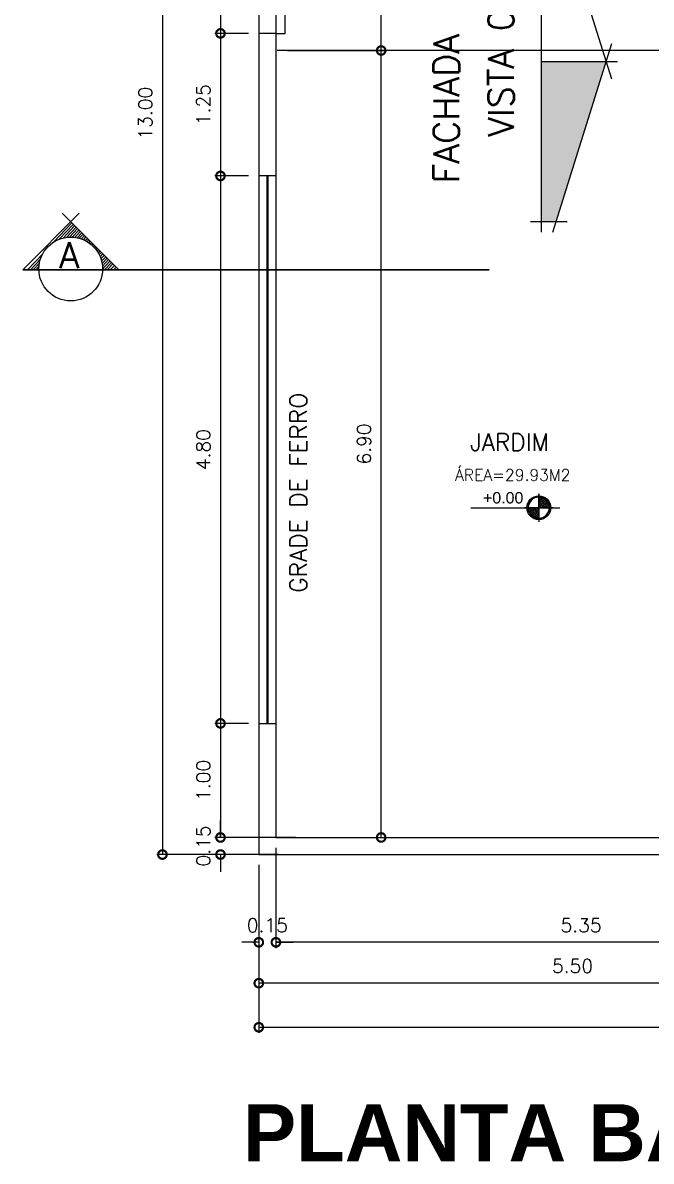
# Model space of a CAD drawing. Extents: x 500 to 638, y 181 to 267.
# Drawn here: x 527.81 to 533.32, y 222.53 to 232.52 of the extents above; entities that cross this region are included whole.
import ezdxf
from ezdxf.enums import TextEntityAlignment as Align

# ---------------------------------------------------------------- set-up
doc = ezdxf.new("R2010")
doc.units = 0
doc.header["$LTSCALE"] = 7
doc.layers.get('0').update_dxf_attribs({"linetype": 'CONTINUOUS'})
doc.layers.get('DEFPOINTS').update_dxf_attribs({"linetype": 'CONTINUOUS'})
for name, color, linetype in [('ALVENARIA', 7, 'CONTINUOUS'), ('ALVENARIA1', 44, 'CONTINUOUS'), ('COTA', 1, 'CONTINUOUS'), ('JAPOR', 142, 'CONTINUOUS'), ('TEXTO2', 40, 'CONTINUOUS'), ('TEXTO3', 3, 'CONTINUOUS'), ('TEXTO5', 5, 'CONTINUOUS')]:
    doc.layers.add(name, color=color, linetype=linetype)
doc.styles.add('ARIALN', font='arial.ttf')
doc.styles.add('SANSSERIFBOLD', font='sasb____.pfb')
doc.styles.add('SIMPLEX', font='SIMPLEX.SHX')
doc.dimstyles.new('DIM50', dxfattribs={"dimtxt": 0.12, "dimasz": 0.15, "dimexe": 0.05, "dimexo": 0.09, "dimgap": 0.09, "dimtad": 1, "dimzin": 0, "dimdsep": 46, "dimtxsty": 'SIMPLEX', "dimblk1": 'DOTSMALL', "dimblk2": 'DOTSMALL', "dimsah": 1, "dimcen": 0.09, "dimadec": 0, "dimazin": 0, "dimtfac": 1, "dimtix": 1, "dimtofl": 0, "dimtmove": 2, "dimatfit": 3, "dimldrblk": 'DOTSMALL', "dimfxl": 1, "dimtolj": 1, "dimtzin": 0, "dimarcsym": 0})

# ---------------------------------------------------------------- blocks, each defined once
blk = doc.blocks.new('_DOTSMALL')
at = {"color": 0, "linetype": 'ByBlock', "const_width": 0.5}
blk.add_lwpolyline([(-0.0625, 0, 1), (0.0625, 0, 1)], format="xyb", close=True, dxfattribs=at)
blk = doc.blocks.new('*D88')
at = {"layer": 'COTA', "color": 0, "lineweight": -2}
for p, q in [((529.5409, 225.3719), (529.5409, 225.5219)), ((530.1991, 225.3719), (529.4909, 225.3719)), ((530.0491, 225.2219), (529.4909, 225.2219)), ((529.5409, 225.2219), (529.5409, 225.0719))]:
    blk.add_line(p, q, dxfattribs=at)
at = {"layer": 'DEFPOINTS', "color": 0}
for p in [(530.2891, 225.3719), (529.5409, 225.2219), (530.1391, 225.2219)]:
    blk.add_point(p, dxfattribs=at)
at = {"layer": 'COTA', "color": 0, "lineweight": -2, "xscale": 0.15, "yscale": 0.15, "zscale": 0.15}
for p, rotation in [((529.5409, 225.3719), 270), ((529.5409, 225.2219), 90)]:
    blk.add_blockref('_DOTSMALL', p, dxfattribs=dict(at, rotation=rotation))
at = {"layer": 'COTA', "color": 0, "insert": (529.3909, 225.2969), "char_height": 0.12, "attachment_point": 5, "rotation": 90, "style": 'SIMPLEX'}
blk.add_mtext('\\A1;0.15', dxfattribs=at)
blk = doc.blocks.new('*D91')
at = {"layer": 'COTA', "color": 0, "lineweight": -2}
for p, q in [((530.0266, 225.2819), (530.0266, 224.4025)), ((535.3766, 225.1319), (535.3766, 224.4025)), ((535.3766, 224.4525), (530.0266, 224.4525))]:
    blk.add_line(p, q, dxfattribs=at)
at = {"layer": 'DEFPOINTS', "color": 0}
for p in [(530.0266, 225.3719), (535.3766, 225.2219), (530.0266, 224.4525)]:
    blk.add_point(p, dxfattribs=at)
at = {"layer": 'COTA', "color": 0, "lineweight": -2, "xscale": 0.15, "yscale": 0.15, "zscale": 0.15, "rotation": 180}
blk.add_blockref('_DOTSMALL', (530.0266, 224.4525), dxfattribs=at)
at = {"layer": 'COTA', "color": 0, "lineweight": -2, "xscale": 0.15, "yscale": 0.15, "zscale": 0.15}
blk.add_blockref('_DOTSMALL', (535.3766, 224.4525), dxfattribs=at)
at = {"layer": 'COTA', "color": 0, "insert": (532.7016, 224.6025), "char_height": 0.12, "attachment_point": 5, "style": 'SIMPLEX'}
blk.add_mtext('\\A1;5.35', dxfattribs=at)
blk = doc.blocks.new('*D92')
at = {"layer": 'COTA', "color": 0, "lineweight": -2}
for p, q in [((530.0266, 225.2819), (530.0266, 224.4025)), ((529.8766, 225.1319), (529.8766, 224.4025)), ((529.8766, 224.4525), (529.7266, 224.4525)), ((530.0266, 224.4525), (530.1766, 224.4525))]:
    blk.add_line(p, q, dxfattribs=at)
at = {"layer": 'DEFPOINTS', "color": 0}
for p in [(530.0266, 225.3719), (529.8766, 225.2219), (529.8766, 224.4525)]:
    blk.add_point(p, dxfattribs=at)
at = {"layer": 'COTA', "color": 0, "lineweight": -2, "xscale": 0.15, "yscale": 0.15, "zscale": 0.15}
blk.add_blockref('_DOTSMALL', (529.8766, 224.4525), dxfattribs=at)
at = {"layer": 'COTA', "color": 0, "lineweight": -2, "xscale": 0.15, "yscale": 0.15, "zscale": 0.15, "rotation": 180}
blk.add_blockref('_DOTSMALL', (530.0266, 224.4525), dxfattribs=at)
at = {"layer": 'COTA', "color": 0, "insert": (529.9516, 224.6025), "char_height": 0.12, "attachment_point": 5, "style": 'SIMPLEX'}
blk.add_mtext('\\A1;0.15', dxfattribs=at)
blk = doc.blocks.new('*D93')
at = {"layer": 'COTA', "color": 0, "lineweight": -2}
for p, q in [((529.8766, 225.1319), (529.8766, 224.0442)), ((535.3766, 225.1319), (535.3766, 224.0442)), ((535.3766, 224.0942), (529.8766, 224.0942))]:
    blk.add_line(p, q, dxfattribs=at)
at = {"layer": 'DEFPOINTS', "color": 0}
for p in [(529.8766, 225.2219), (535.3766, 225.2219), (529.8766, 224.0942)]:
    blk.add_point(p, dxfattribs=at)
at = {"layer": 'COTA', "color": 0, "lineweight": -2, "xscale": 0.15, "yscale": 0.15, "zscale": 0.15, "rotation": 180}
blk.add_blockref('_DOTSMALL', (529.8766, 224.0942), dxfattribs=at)
at = {"layer": 'COTA', "color": 0, "lineweight": -2, "xscale": 0.15, "yscale": 0.15, "zscale": 0.15}
blk.add_blockref('_DOTSMALL', (535.3766, 224.0942), dxfattribs=at)
at = {"layer": 'COTA', "color": 0, "insert": (532.6266, 224.2442), "char_height": 0.12, "attachment_point": 5, "style": 'SIMPLEX'}
blk.add_mtext('\\A1;5.50', dxfattribs=at)
blk = doc.blocks.new('*D135')
at = {"layer": 'COTA', "color": 0, "lineweight": -2}
for p, q in [((529.7866, 234.9219), (529.4909, 234.9219)), ((529.5409, 234.9219), (529.5409, 232.4219)), ((529.7866, 232.4219), (529.4909, 232.4219))]:
    blk.add_line(p, q, dxfattribs=at)
at = {"layer": 'DEFPOINTS', "color": 0}
for p in [(529.8766, 234.9219), (529.5409, 232.4219), (529.8766, 232.4219)]:
    blk.add_point(p, dxfattribs=at)
at = {"layer": 'COTA', "color": 0, "lineweight": -2, "xscale": 0.15, "yscale": 0.15, "zscale": 0.15}
for p, rotation in [((529.5409, 234.9219), 90), ((529.5409, 232.4219), 270)]:
    blk.add_blockref('_DOTSMALL', p, dxfattribs=dict(at, rotation=rotation))
at = {"layer": 'COTA', "color": 0, "insert": (529.3909, 233.6719), "char_height": 0.12, "attachment_point": 5, "rotation": 90, "style": 'SIMPLEX'}
blk.add_mtext('\\A1;2.50', dxfattribs=at)
blk = doc.blocks.new('*D136')
at = {"layer": 'COTA', "color": 0, "lineweight": -2}
for p, q in [((529.7866, 232.4219), (529.4909, 232.4219)), ((529.5409, 232.4219), (529.5409, 231.1719)), ((529.7866, 231.1719), (529.4909, 231.1719))]:
    blk.add_line(p, q, dxfattribs=at)
at = {"layer": 'DEFPOINTS', "color": 0}
for p in [(529.8766, 232.4219), (529.5409, 231.1719), (529.8766, 231.1719)]:
    blk.add_point(p, dxfattribs=at)
at = {"layer": 'COTA', "color": 0, "lineweight": -2, "xscale": 0.15, "yscale": 0.15, "zscale": 0.15}
for p, rotation in [((529.5409, 232.4219), 90), ((529.5409, 231.1719), 270)]:
    blk.add_blockref('_DOTSMALL', p, dxfattribs=dict(at, rotation=rotation))
at = {"layer": 'COTA', "color": 0, "insert": (529.3909, 231.7969), "char_height": 0.12, "attachment_point": 5, "rotation": 90, "style": 'SIMPLEX'}
blk.add_mtext('\\A1;1.25', dxfattribs=at)
blk = doc.blocks.new('*D137')
at = {"layer": 'COTA', "color": 0, "lineweight": -2}
for p, q in [((529.7866, 231.1719), (529.4909, 231.1719)), ((529.5409, 231.1719), (529.5409, 226.3719)), ((529.7866, 226.3719), (529.4909, 226.3719))]:
    blk.add_line(p, q, dxfattribs=at)
at = {"layer": 'DEFPOINTS', "color": 0}
for p in [(529.8766, 231.1719), (529.5409, 226.3719), (529.8766, 226.3719)]:
    blk.add_point(p, dxfattribs=at)
at = {"layer": 'COTA', "color": 0, "lineweight": -2, "xscale": 0.15, "yscale": 0.15, "zscale": 0.15}
for p, rotation in [((529.5409, 231.1719), 90), ((529.5409, 226.3719), 270)]:
    blk.add_blockref('_DOTSMALL', p, dxfattribs=dict(at, rotation=rotation))
at = {"layer": 'COTA', "color": 0, "insert": (529.3909, 228.7719), "char_height": 0.12, "attachment_point": 5, "rotation": 90, "style": 'SIMPLEX'}
blk.add_mtext('\\A1;4.80', dxfattribs=at)
blk = doc.blocks.new('*D138')
at = {"layer": 'COTA', "color": 0, "lineweight": -2}
for p, q in [((529.7866, 226.3719), (529.4909, 226.3719)), ((529.5409, 226.3719), (529.5409, 225.3719)), ((530.1895, 225.3719), (529.4909, 225.3719))]:
    blk.add_line(p, q, dxfattribs=at)
at = {"layer": 'DEFPOINTS', "color": 0}
for p in [(529.8766, 226.3719), (529.5409, 225.3719), (530.2795, 225.3719)]:
    blk.add_point(p, dxfattribs=at)
at = {"layer": 'COTA', "color": 0, "lineweight": -2, "xscale": 0.15, "yscale": 0.15, "zscale": 0.15}
for p, rotation in [((529.5409, 226.3719), 90), ((529.5409, 225.3719), 270)]:
    blk.add_blockref('_DOTSMALL', p, dxfattribs=dict(at, rotation=rotation))
at = {"layer": 'COTA', "color": 0, "insert": (529.3909, 225.8719), "char_height": 0.12, "attachment_point": 5, "rotation": 90, "style": 'SIMPLEX'}
blk.add_mtext('\\A1;1.00', dxfattribs=at)
blk = doc.blocks.new('*D139')
at = {"layer": 'COTA', "color": 0, "lineweight": -2}
for p, q in [((529.7866, 238.2219), (528.9819, 238.2219)), ((529.0319, 238.2219), (529.0319, 225.2219)), ((529.7866, 225.2219), (528.9819, 225.2219))]:
    blk.add_line(p, q, dxfattribs=at)
at = {"layer": 'DEFPOINTS', "color": 0}
for p in [(529.8766, 238.2219), (529.0319, 225.2219), (529.8766, 225.2219)]:
    blk.add_point(p, dxfattribs=at)
at = {"layer": 'COTA', "color": 0, "lineweight": -2, "xscale": 0.15, "yscale": 0.15, "zscale": 0.15}
for p, rotation in [((529.0319, 238.2219), 90), ((529.0319, 225.2219), 270)]:
    blk.add_blockref('_DOTSMALL', p, dxfattribs=dict(at, rotation=rotation))
at = {"layer": 'COTA', "color": 0, "insert": (528.8819, 231.7219), "char_height": 0.12, "attachment_point": 5, "rotation": 90, "style": 'SIMPLEX'}
blk.add_mtext('\\A1;13.00', dxfattribs=at)
blk = doc.blocks.new('*D140')
at = {"layer": 'COTA', "color": 0, "lineweight": -2}
for p, q in [((530.1286, 232.2719), (530.9993, 232.2719)), ((530.9493, 225.3719), (530.9493, 232.2719)), ((530.1166, 225.3719), (530.9993, 225.3719))]:
    blk.add_line(p, q, dxfattribs=at)
at = {"layer": 'DEFPOINTS', "color": 0}
for p in [(530.0386, 232.2719), (530.9493, 232.2719), (530.0266, 225.3719)]:
    blk.add_point(p, dxfattribs=at)
at = {"layer": 'COTA', "color": 0, "lineweight": -2, "xscale": 0.15, "yscale": 0.15, "zscale": 0.15}
for p, rotation in [((530.9493, 232.2719), 90), ((530.9493, 225.3719), 270)]:
    blk.add_blockref('_DOTSMALL', p, dxfattribs=dict(at, rotation=rotation))
at = {"layer": 'COTA', "color": 0, "insert": (530.7993, 228.8219), "char_height": 0.12, "attachment_point": 5, "rotation": 90, "style": 'SIMPLEX'}
blk.add_mtext('\\A1;6.90', dxfattribs=at)
blk = doc.blocks.new('*D141')
at = {"layer": 'COTA', "color": 0, "lineweight": -2}
for p, q in [((530.2916, 234.9719), (530.9993, 234.9719)), ((530.9493, 232.2719), (530.9493, 234.9719)), ((530.1286, 232.2719), (530.9993, 232.2719))]:
    blk.add_line(p, q, dxfattribs=at)
at = {"layer": 'DEFPOINTS', "color": 0}
for p in [(530.2016, 234.9719), (530.9493, 234.9719), (530.0386, 232.2719)]:
    blk.add_point(p, dxfattribs=at)
at = {"layer": 'COTA', "color": 0, "lineweight": -2, "xscale": 0.15, "yscale": 0.15, "zscale": 0.15}
for p, rotation in [((530.9493, 234.9719), 90), ((530.9493, 232.2719), 270)]:
    blk.add_blockref('_DOTSMALL', p, dxfattribs=dict(at, rotation=rotation))
at = {"layer": 'COTA', "color": 0, "insert": (530.7993, 233.6219), "char_height": 0.12, "attachment_point": 5, "rotation": 90, "style": 'SIMPLEX'}
blk.add_mtext('\\A1;2.70', dxfattribs=at)
blk = doc.blocks.new('*D159')
at = {"layer": 'COTA', "color": 0, "lineweight": -2}
for p, q in [((529.8766, 225.1319), (529.8766, 223.6574)), ((564.8766, 225.1319), (564.8766, 223.6574)), ((529.8766, 223.7074), (564.8766, 223.7074))]:
    blk.add_line(p, q, dxfattribs=at)
at = {"layer": 'DEFPOINTS', "color": 0}
for p in [(529.8766, 225.2219), (564.8766, 225.2219), (564.8766, 223.7074)]:
    blk.add_point(p, dxfattribs=at)
at = {"layer": 'COTA', "color": 0, "lineweight": -2, "xscale": 0.15, "yscale": 0.15, "zscale": 0.15, "rotation": 180}
blk.add_blockref('_DOTSMALL', (529.8766, 223.7074), dxfattribs=at)
at = {"layer": 'COTA', "color": 0, "lineweight": -2, "xscale": 0.15, "yscale": 0.15, "zscale": 0.15}
blk.add_blockref('_DOTSMALL', (564.8766, 223.7074), dxfattribs=at)
at = {"layer": 'COTA', "color": 0, "insert": (547.3766, 223.8574), "char_height": 0.12, "attachment_point": 5, "style": 'SIMPLEX'}
blk.add_mtext('\\A1;35.00', dxfattribs=at)

msp = doc.modelspace()

# ---------------------------------------------------------------- linework, layer by layer
at = {"layer": 'ALVENARIA'}
for p, q in [((529.8766, 232.4219), (529.8766, 231.1719)), ((530.0266, 232.4219), (529.8766, 232.4219)), ((530.0266, 232.4219), (530.0266, 231.1719)), ((530.0266, 231.1719), (529.8766, 231.1719)), ((529.8766, 226.3719), (530.0266, 226.3719)), ((529.8766, 226.3719), (529.8766, 225.2219)), ((530.0266, 226.3719), (530.0266, 225.3719)), ((530.0266, 225.3719), (535.3766, 225.3719)), ((529.8766, 225.2219), (564.8766, 225.2219))]:
    msp.add_line(p, q, dxfattribs=at)
at = {"layer": 'ALVENARIA1'}
for p, q in [((529.8766, 234.9219), (529.8766, 232.4209)), ((535.3766, 232.2719), (530.0386, 232.2719))]:
    msp.add_line(p, q, dxfattribs=at)
at = {"layer": 'ALVENARIA1', "linetype": 'ByBlock', "ltscale": 0.15}
for p, q in [((532.3513, 233.6729), (532.3513, 232.176)), ((532.9721, 232.0199), (532.4529, 233.6729)), ((532.4529, 230.6791), (532.9721, 232.3321)), ((532.3513, 232.176), (532.3513, 230.6791)), ((532.3513, 232.176), (533.0211, 232.176)), ((527.8079, 230.3492), (528.3022, 230.8449)), ((528.6479, 230.3504), (528.1522, 230.8446)), ((528.0808, 230.5935), (528.2375, 230.7596)), ((528.1264, 230.6164), (528.2499, 230.7473)), ((528.1608, 230.6274), (528.2623, 230.7349)), ((528.1902, 230.633), (528.2746, 230.7226)), ((528.2165, 230.6354), (528.287, 230.7102)), ((528.2405, 230.6354), (528.2994, 230.6978)), ((528.2628, 230.6335), (528.3118, 230.6855)), ((532.2578, 230.7726), (532.5804, 230.7726)), ((528.2837, 230.6301), (528.3242, 230.6731)), ((528.3033, 230.6254), (528.3366, 230.6608)), ((528.3218, 230.6195), (528.349, 230.6484)), ((528.3394, 230.6126), (528.3614, 230.636)), ((528.356, 230.6048), (528.3738, 230.6237)), ((528.3718, 230.596), (528.3862, 230.6113)), ((528.3868, 230.5864), (528.3986, 230.5989)), ((528.401, 230.576), (528.411, 230.5866)), ((527.8505, 230.3493), (527.9827, 230.4895)), ((528.4144, 230.5647), (528.4234, 230.5742)), ((528.4271, 230.5527), (528.4358, 230.5619)), ((528.4391, 230.5398), (528.4482, 230.5495)), ((528.4502, 230.5261), (528.4606, 230.5371)), ((528.4606, 230.5117), (528.473, 230.5248)), ((528.4702, 230.4963), (528.4854, 230.5124)), ((528.4789, 230.48), (528.4978, 230.5)), ((528.4867, 230.4628), (528.5102, 230.4877)), ((527.8746, 230.3493), (527.9626, 230.4426)), ((527.8986, 230.3493), (527.9536, 230.4076)), ((528.4935, 230.4445), (528.5226, 230.4753)), ((528.4993, 230.4251), (528.535, 230.463)), ((528.5008, 230.3502), (528.5722, 230.4259)), ((528.5037, 230.4043), (528.5474, 230.4506)), ((528.5067, 230.382), (528.5598, 230.4382)), ((528.5248, 230.3502), (528.5846, 230.4135)), ((528.5489, 230.3502), (528.597, 230.4011)), ((528.5778, 230.3503), (528.6122, 230.3867)), ((527.8079, 230.3492), (528.651, 230.3504)), ((531.8951, 230.3492), (527.8079, 230.3492)), ((527.8079, 230.3492), (531.8951, 230.3492)), ((527.9227, 230.3494), (527.9497, 230.3779)), ((527.9468, 230.3494), (527.9489, 230.3516)), ((528.6067, 230.3503), (528.6275, 230.3723)), ((528.6479, 230.3504), (528.6479, 230.3504))]:
    msp.add_line(p, q, dxfattribs=at)
msp.add_circle((528.2284, 230.3561), 0.2795, dxfattribs=at)
msp.add_solid([(532.3513, 232.176), (532.3513, 230.7726), (532.916, 232.176), (532.4823, 230.7726)], dxfattribs=at)
at = {"layer": 'JAPOR'}
for p, q in [((529.8766, 231.1719), (529.8766, 226.3719)), ((529.9466, 231.1719), (529.9466, 226.3719)), ((529.9566, 231.1719), (529.9566, 226.3719)), ((530.0266, 231.1719), (530.0266, 226.3719))]:
    msp.add_line(p, q, dxfattribs=at)
msp.add_lwpolyline([(530.0266, 232.4197), (530.1066, 232.4197), (530.1066, 234.9219), (530.0266, 234.9219)], close=True, dxfattribs=at)
at = {"layer": 'TEXTO2'}
for p, q in [((532.3313, 228.3856), (532.3313, 228.1383)), ((532.3313, 228.2631), (532.3313, 228.3856)), ((531.7352, 228.2625), (532.5155, 228.2625)), ((532.455, 228.2631), (532.2083, 228.2631)), ((532.2411, 228.2638), (532.4216, 228.2638))]:
    msp.add_line(p, q, dxfattribs=at)
at = {"layer": 'TEXTO2', "const_width": 0.0068}
for points in [[(532.3719, 228.2632, 0.003176), (532.3719, 228.2638, 0.410497), (532.3312, 228.3049, 0.410497)], [(532.3569, 228.2633, 0.004592), (532.3569, 228.2638, 0.408844), (532.3312, 228.2899, 0.408844)], [(532.4244, 228.2631, 0.00165), (532.4244, 228.2638, 0.412282), (532.3313, 228.3574, 1)], [(532.4169, 228.2632, 0.00165), (532.4169, 228.2638, 0.412282), (532.3313, 228.3499, 0.412282)], [(532.4094, 228.2631, 0.001965), (532.4094, 228.2638, 0.411913), (532.3313, 228.3424, 1)], [(532.4019, 228.2632, 0.001965), (532.4019, 228.2638, 0.411913), (532.3313, 228.3349, 0.411913)], [(532.3944, 228.2631, 0.002428), (532.3944, 228.2638, 0.411372), (532.3313, 228.3274, 1)], [(532.3869, 228.2632, 0.002428), (532.3869, 228.2638, 0.411372), (532.3313, 228.3199, 0.411372)], [(532.3794, 228.2631, 0.003176), (532.3794, 228.2638, 0.410497), (532.3313, 228.3124, 1)], [(532.3644, 228.2631, 0.004592), (532.3644, 228.2638, 0.408844), (532.3313, 228.2974, 1)], [(532.2371, 228.2631, 0.414214), (532.3313, 228.1701, 0.412282)], [(532.2446, 228.2632, 0.414214), (532.3313, 228.1776, 0.414214)], [(532.252, 228.2638, 0.416517), (532.3313, 228.1851, 0.411913)], [(532.2595, 228.2638, 0.416517), (532.3313, 228.1926, 0.416517)], [(532.267, 228.2638, 0.417061), (532.3313, 228.2001, 0.411372)], [(532.2745, 228.2638, 0.417061), (532.3313, 228.2076, 0.417061)], [(532.282, 228.2638, 0.41794), (532.3313, 228.2151, 0.410497)], [(532.2895, 228.2638, 0.41794), (532.3312, 228.2226, 0.41794)], [(532.297, 228.2638, 0.419603), (532.3313, 228.2301, 0.408844)], [(532.3045, 228.2638, 0.419603), (532.3312, 228.2376, 0.419603)], [(532.312, 228.2638, 0.419603), (532.3311, 228.2451, 0.419603)], [(532.3195, 228.2638, 0.419603), (532.3309, 228.2526, 0.419603)], [(532.327, 228.2638, 0.419603), (532.3308, 228.2601, 0.419603)], [(532.3344, 228.2637, 0.004592), (532.3344, 228.2638, 0.408844), (532.3308, 228.2674, 0.408844)], [(532.3419, 228.2636, 0.004592), (532.3419, 228.2638, 0.408844), (532.3309, 228.2749, 0.408844)], [(532.3494, 228.2634, 0.004592), (532.3494, 228.2638, 0.408844), (532.3311, 228.2824, 0.408844)]]:
    msp.add_lwpolyline(points, format="xyb", dxfattribs=at)
at = {"layer": 'TEXTO2'}
msp.add_circle((532.3313, 228.2631), 0.1048, dxfattribs=at)
for centre, radius, start, end in [((532.3308, 228.2635), 0.0949, 270, 180), ((532.3308, 228.2635), 0.0921, 270, 180), ((532.3313, 228.2631), 0.0952, 0, 90), ((532.3313, 228.2631), 0.0944, 0, 90), ((532.3313, 228.2631), 0.0928, 0, 90), ((532.3313, 228.2631), 0.0952, 180, 270), ((532.3313, 228.2631), 0.0944, 180, 270), ((532.3313, 228.2631), 0.0928, 180, 270)]:
    msp.add_arc(centre, radius, start, end, dxfattribs=at)

# ---------------------------------------------------------------- texts
at = {"layer": 'ALVENARIA1', "linetype": 'ByBlock', "ltscale": 0.15, "style": 'SIMPLEX'}
msp.add_text('A', height=0.23, dxfattribs=at).set_placement((528.1252, 230.3625))
at = {"layer": 'TEXTO2'}
for s, style, p in [('ÁREA=29.93M2', 'SIMPLEX', (531.597, 228.4997)), ('+0.00', 'ARIALN', (531.8421, 228.3004))]:
    msp.add_text(s, height=0.1, dxfattribs=dict(at, style=style)).set_placement(p)
at = {"layer": 'TEXTO3', "style": 'SIMPLEX'}
for s, p in [('FACHADA FRONTAL', (531.6335, 233.8646)), ('VISTA 01', (532.1112, 232.8271))]:
    msp.add_text(s, height=0.225, rotation=90, dxfattribs=at).set_placement(p, align=Align.RIGHT)
msp.add_text('GRADE DE FERRO', height=0.15, rotation=90, dxfattribs=at).set_placement((530.2986, 228.3942), align=Align.CENTER)
msp.add_text('JARDIM', height=0.15, dxfattribs=at).set_placement((532.0752, 228.7629), align=Align.CENTER)
at = {"layer": 'TEXTO5', "style": 'SANSSERIFBOLD'}
msp.add_text('PLANTA BAIXA ', height=0.5, dxfattribs=at).set_placement((535.1315, 222.533), align=Align.RIGHT)

# ---------------------------------------------------------------- dimensions: what is measured, and where the dimension line sits
at = {"layer": 'COTA'}
for base, p1, p2, picture, middle in [((529.0319, 225.2219), (529.8766, 238.2219), (529.8766, 225.2219), '*D139', (528.8819, 231.7219)), ((530.9493, 234.9719), (530.0386, 232.2719), (530.2016, 234.9719), '*D141', (530.7993, 233.6219)), ((529.5409, 232.4219), (529.8766, 234.9219), (529.8766, 232.4219), '*D135', (529.3909, 233.6719)), ((529.5409, 231.1719), (529.8766, 232.4219), (529.8766, 231.1719), '*D136', (529.3909, 231.7969)), ((530.9493, 232.2719), (530.0266, 225.3719), (530.0386, 232.2719), '*D140', (530.7993, 228.8219)), ((529.5409, 226.3719), (529.8766, 231.1719), (529.8766, 226.3719), '*D137', (529.3909, 228.7719)), ((529.5409, 225.3719), (529.8766, 226.3719), (530.2795, 225.3719), '*D138', (529.3909, 225.8719)), ((529.5409, 225.2219), (530.2891, 225.3719), (530.1391, 225.2219), '*D88', (529.3909, 225.2969))]:
    dim = msp.add_linear_dim(base=base, p1=p1, p2=p2, angle=90, dimstyle='DIM50', dxfattribs=at)
    dim.commit()
    dim.dimension.update_dxf_attribs({"geometry": picture, "text_midpoint": middle})
for base, p1, p2, picture, middle in [((529.8766, 224.4525), (530.0266, 225.3719), (529.8766, 225.2219), '*D92', (529.9516, 224.6025)), ((530.0266, 224.4525), (535.3766, 225.2219), (530.0266, 225.3719), '*D91', (532.7016, 224.6025)), ((529.8766, 224.0942), (535.3766, 225.2219), (529.8766, 225.2219), '*D93', (532.6266, 224.2442)), ((564.8766, 223.7074), (529.8766, 225.2219), (564.8766, 225.2219), '*D159', (547.3766, 223.8574))]:
    dim = msp.add_linear_dim(base=base, p1=p1, p2=p2, dimstyle='DIM50', dxfattribs=at)
    dim.commit()
    dim.dimension.update_dxf_attribs({"geometry": picture, "text_midpoint": middle})

doc.saveas('drawing.dxf')
